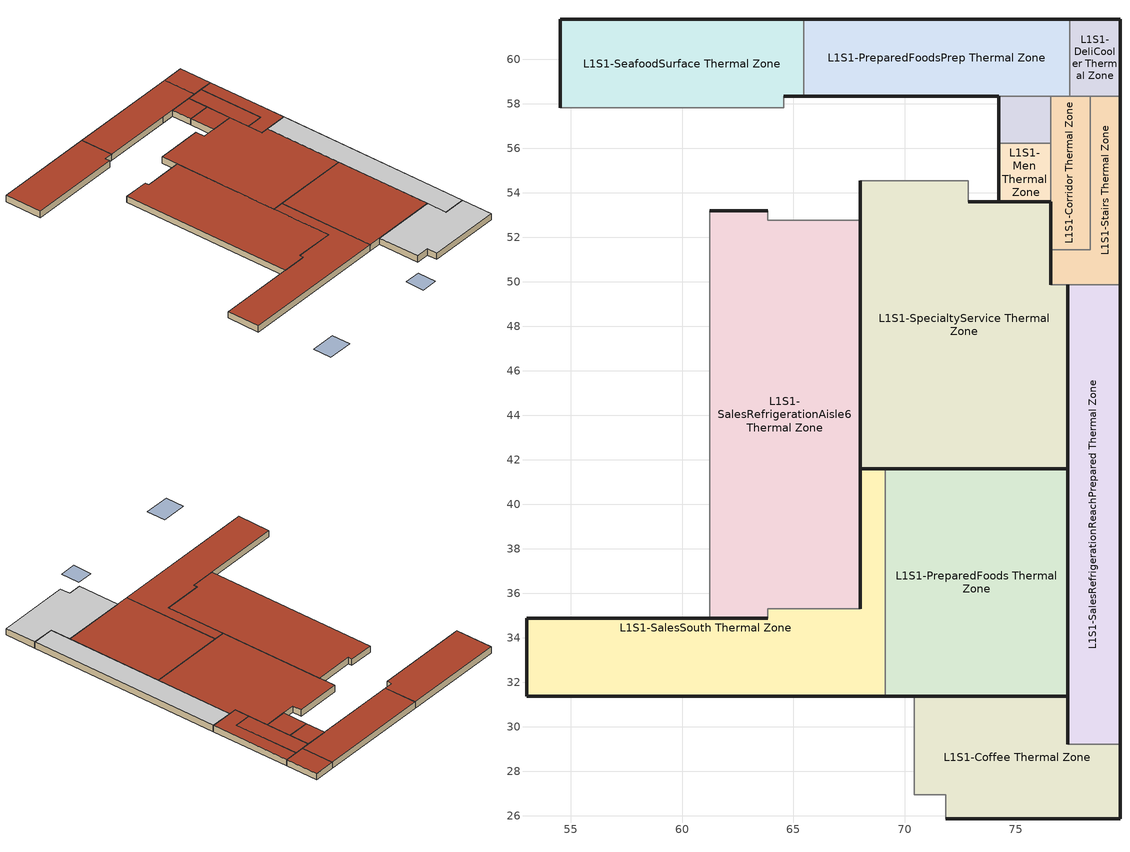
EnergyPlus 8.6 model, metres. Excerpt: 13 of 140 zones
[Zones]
L1S1-Coffee Thermal Zone
 floor outside (Hole): 79.67,29.21 79.67,25.88 71.84,25.88 71.84,26.95 70.44,26.95 70.44,31.36 77.34,31.36 77.34,29.21 z2.13
 wall outside (Wall_Exterior): 77.34,29.21 77.34,31.36 70.44,31.36 / 71.84,25.88 79.67,25.88 79.67,29.21 z2.13:2.82
 wall to L1S1-Checkout Thermal Zone (Hole): 70.44,31.36 70.44,26.95 71.84,26.95 71.84,25.88 z2.13:2.82
 wall to L1S1-SalesRefrigerationReachPrepared Thermal Zone (Hole): 79.67,29.21 77.34,29.21 z2.13:2.82
 ceiling to L1S2-Bakery Thermal Zone (Hole): 70.44,31.36 70.44,26.95 71.84,26.95 71.84,25.88 79.67,25.88 79.67,29.21 77.34,29.21 77.34,31.36 z2.82
L1S1-Corridor Thermal Zone
 floor to L1-122-Corridor Thermal Zone (Hole): 78.33,58.34 78.33,51.44 76.57,51.44 76.57,58.34 z2.13
 wall outside (Wall_Exterior): 76.57,53.58 76.57,51.44 z2.13:2.82
 wall to L1S1-PreparedFoodsPrep Thermal Zone (Hole): 77.42,58.34 76.57,58.34 z2.13:2.82
 wall to L1S1-Women Thermal Zone (Hole): 76.57,58.34 76.57,56.22 z2.13:2.82
 wall to L1S1-Men Thermal Zone (Hole): 76.57,56.22 76.57,53.58 z2.13:2.82
 wall to L1S1-Stairs Thermal Zone (Hole): 76.57,51.44 78.33,51.44 78.33,58.34 z2.13:2.82
 wall to L1S1-DeliCooler Thermal Zone (Hole): 78.33,58.34 77.42,58.34 z2.13:2.82
 roof outside (Roof_BOH): 76.57,58.34 76.57,51.44 78.33,51.44 78.33,58.34 z2.82
L1S1-DeliCooler Thermal Zone
 floor to L1-119-DeliCooler Thermal Zone (Hole): 79.67,61.78 79.67,58.34 77.42,58.34 77.42,61.78 z2.13
 wall outside (Wall_Exterior): 79.67,58.34 79.67,61.78 77.42,61.78 z2.13:2.82
 wall to L1S1-Stairs Thermal Zone (Hole): 78.33,58.34 79.67,58.34 z2.13:2.82
 wall to L1S1-PreparedFoodsPrep Thermal Zone (Hole): 77.42,61.78 77.42,58.34 z2.13:2.82
 roof outside (Roof_BOH): 77.42,61.78 77.42,58.34 79.67,58.34 79.67,61.78 z2.82
L1S1-Men Thermal Zone
 floor to L1-121-Men Thermal Zone (Hole): 76.57,56.22 76.57,53.58 74.22,53.58 74.22,56.22 z2.13
 wall outside (Wall_Exterior): 74.22,56.22 74.22,53.58 76.57,53.58 z2.13:2.82
 wall to L1S1-Women Thermal Zone (Hole): 76.57,56.22 74.22,56.22 z2.13:2.82
 roof outside (Roof_BOH): 74.22,56.22 74.22,53.58 76.57,53.58 76.57,56.22 z2.82
L1S1-PreparedFoods Thermal Zone
 floor outside (Hole): 77.34,41.6 77.34,31.36 69.13,31.36 69.13,41.6 z2.13
 wall outside (Wall_Exterior): 69.13,31.36 77.34,31.36 77.34,41.6 69.13,41.6 z2.13:2.82
 wall to L1S1-SalesSouth Thermal Zone (Hole): 69.13,41.6 69.13,31.36 z2.13:2.82
 roof outside (Roof_BOH): 69.13,41.6 69.13,31.36 77.34,31.36 77.34,41.6 z2.82
L1S1-PreparedFoodsPrep Thermal Zone
 floor to L1-118-PreparedFoodsPrep Thermal Zone (Hole): 77.42,61.78 77.42,58.34 65.46,58.34 65.46,61.78 z2.13
 wall outside (Wall_Exterior): 77.42,61.78 65.46,61.78 / 65.46,58.34 72.85,58.34 74.22,58.34 z2.13:2.82
 wall to L1S1-SeafoodSurface Thermal Zone (Hole): 65.46,61.78 65.46,58.34 z2.13:2.82
 wall to L1S1-Women Thermal Zone (Hole): 74.22,58.34 76.57,58.34 z2.13:2.82
 roof outside (Roof_BOH): 65.46,61.78 65.46,58.34 77.42,58.34 77.42,61.78 z2.82
L1S1-SalesRefrigerationAisle6 Thermal Zone
 floor outside (Hole): 68,52.77 68,35.3 63.86,35.3 63.86,34.87 61.24,34.87 61.24,53.19 63.86,53.19 63.86,52.77 z2.13
 wall outside (Wall_Exterior): 61.24,34.87 63.86,34.87 / 63.86,53.19 61.24,53.19 / 68,35.3 68,52.77 z2.13:2.82
 wall to L1S1-SalesNorth Thermal Zone (Hole): 68,52.77 63.86,52.77 63.86,53.19 z2.13:2.82
 wall to L1S1-SalesSouth Thermal Zone (Hole): 63.86,34.87 63.86,35.3 68,35.3 z2.13:2.82
 wall to L1S1-SalesAisle4 Thermal Zone (Hole): 61.24,53.19 61.24,34.87 z2.13:2.82
 roof outside (Roof_BOH): 61.24,53.19 61.24,34.87 63.86,34.87 63.86,35.3 68,35.3 68,52.77 63.86,52.77 63.86,53.19 z2.82
L1S1-SalesRefrigerationReachPrepared Thermal Zone
 floor outside (Hole): 79.67,49.87 79.67,29.21 77.34,29.21 77.34,49.87 z2.13
 wall outside (Wall_Exterior): 79.67,29.21 79.67,49.87 / 77.34,49.87 77.34,29.21 z2.13:2.82
 wall to L1S1-Stairs Thermal Zone (Hole): 79.67,49.87 77.34,49.87 z2.13:2.82
 ceiling to L1S2-ReachInPrepared Thermal Zone (Hole): 77.34,49.87 77.34,29.21 79.67,29.21 79.67,49.87 z2.82
L1S1-SalesSouth Thermal Zone
 floor outside (Hole): 69.13,41.6 69.13,31.36 53.01,31.36 53.01,34.87 63.86,34.87 63.86,35.3 68,35.3 68,41.6 z2.13
 wall outside (Wall_Exterior): 69.13,41.6 68,41.6 68,35.3 / 63.86,34.87 53.01,34.87 53.01,31.36 69.13,31.36 z2.13:2.82
 roof outside (Roof_BOH): 53.01,34.87 53.01,31.36 69.13,31.36 69.13,41.6 68,41.6 68,35.3 63.86,35.3 63.86,34.87 z2.82
L1S1-SeafoodSurface Thermal Zone
 floor outside (Hole): 65.46,61.78 65.46,58.34 64.56,58.34 64.56,57.81 54.53,57.81 54.53,61.78 z2.13
 wall outside (Wall_Exterior): 64.56,58.34 65.46,58.34 / 65.46,61.78 54.53,61.78 54.53,57.81 z2.13:2.82
 wall to L1S1-SalesNorth Thermal Zone (Hole): 54.53,57.81 64.56,57.81 64.56,58.34 z2.13:2.82
 roof outside (Roof_BOH): 54.53,61.78 54.53,57.81 64.56,57.81 64.56,58.34 65.46,58.34 65.46,61.78 z2.82
L1S1-SpecialtyService Thermal Zone
 floor outside (Hole): 76.57,53.58 76.57,49.87 77.34,49.87 77.34,41.6 68,41.6 68,54.53 72.85,54.53 72.85,53.58 z2.13
 wall outside (Wall_Exterior): 76.57,49.87 76.57,53.58 72.85,53.58 / 68,54.53 68,41.6 77.34,41.6 77.34,49.87 z2.13:2.82
 wall to L1S1-Stairs Thermal Zone (Hole): 77.34,49.87 76.57,49.87 z2.13:2.82
 wall to L1S1-SalesNorth Thermal Zone (Hole): 72.85,53.58 72.85,54.53 68,54.53 z2.13:2.82
 roof outside (Roof_BOH): 68,54.53 68,41.6 77.34,41.6 77.34,49.87 76.57,49.87 76.57,53.58 72.85,53.58 72.85,54.53 z2.82
L1S1-Stairs Thermal Zone
 floor to L1-123-Stairs Thermal Zone (Hole): 79.67,58.34 79.67,49.87 76.57,49.87 76.57,51.44 78.33,51.44 78.33,58.34 z2.13
 wall outside (Wall_Exterior): 76.57,51.44 76.57,49.87 / 79.67,49.87 79.67,58.34 z2.13:2.82
 roof outside (Roof_BOH): 78.33,58.34 78.33,51.44 76.57,51.44 76.57,49.87 79.67,49.87 79.67,58.34 z2.82
L1S1-Women Thermal Zone
 floor to L1-120-Women Thermal Zone (Hole): 76.57,58.34 76.57,56.22 74.22,56.22 74.22,58.34 z2.13
 wall outside (Wall_Exterior): 74.22,58.34 74.22,56.22 z2.13:2.82
 roof outside (Roof_BOH): 74.22,58.34 74.22,56.22 76.57,56.22 76.57,58.34 z2.82
shading: 56.79,25.88 56.79,23.87 54.11,23.87 54.11,25.88 z2.09; 69.16,25.88 69.16,23.87 67.45,23.87 67.45,25.88 z2.09; 56.79,25.88 56.79,23.87 54.11,23.87 54.11,25.88 z2.09; 69.16,25.88 69.16,23.87 67.45,23.87 67.45,25.88 z2.09
[Building]
NoeValleyWFM.idf: North Axis {deg}=356.173; Terrain=City; Solar Distribution=FullInteriorAndExteriorWithReflections; Maximum Number of Warmup Days=25; Minimum Number of Warmup Days=6
[Site:Location]
1E1ABA: Latitude {deg}=0; Longitude {deg}=0; Time Zone {hr}=0; Elevation {m}=0
[Material]
Name | Roughness | Thickness {m} | Conductivity {W/m-K} | Density {kg/m3} | Specific Heat {J/kg-K}
G01a 19mm gypsum board | MediumSmooth | 0.019 | 0.16 | 800 | 1090
Insulation: Cellular glass - 75mm | MediumRough | 0.075 | 0.05 | 136 | 750
Plywood (Douglas Fir) - 12.7mm | Smooth | 0.0127 | 0.12 | 540 | 1210
F14 Slate or tile | VeryRough | 0.0127 | 1.59 | 1920 | 1260
[Material:NoMass]
Name | Roughness | Thermal Resistance {m2-K/W} | Thermal Absorptance | Solar Absorptance | Visible Absorptance
Vaporseal - plastic film | Rough | 0.002
Air | VeryRough | 0.00158499 | 0.001 | 0.001 | 0.001
[Construction]
Roof_BOH: Vaporseal - plastic film, Insulation: Cellular glass - 75mm, Plywood (Douglas Fir) - 12.7mm
Wall_Exterior: F14 Slate or tile, Vaporseal - plastic film, Insulation: Cellular glass - 75mm, Plywood (Douglas Fir) - 12.7mm, G01a 19mm gypsum board
Hole: Air
[Zone]
L1S1-Coffee Thermal Zone; L1S1-Corridor Thermal Zone; L1S1-DeliCooler Thermal Zone; L1S1-Men Thermal Zone; L1S1-PreparedFoods Thermal Zone; L1S1-PreparedFoodsPrep Thermal Zone; L1S1-SalesRefrigerationAisle6 Thermal Zone; L1S1-SalesRefrigerationReachPrepared Thermal Zone; L1S1-SalesSouth Thermal Zone; L1S1-SeafoodSurface Thermal Zone; L1S1-SpecialtyService Thermal Zone; L1S1-Stairs Thermal Zone; L1S1-Women Thermal Zone
[Lights] Schedule=Lighting_Ambient; Design Level Calculation Method=LightingLevel; Return Air Fraction=0; Fraction Replaceable=1; Return Air Fraction Calculated from Plenum Temperature=No
Name | Zone or ZoneList | Lighting Level {W} | Fraction Radiant | Fraction Visible
E1-A - Coffee-Bakery; E1-B - Coffee-Bakery; E1-C - Coffee-Bakery; E1-D - Coffee-Bakery; E1-E - Coffee-Bakery; E1-F - Coffee-Bakery; E1-G - Coffee-Bakery; E1-H - Coffee-Bakery; E1-I - Coffee-Bakery; E1-J - Coffee-Bakery; E1-K - Coffee-Bakery | L1S1-Coffee Thermal Zone | 42 | 0.58 | 0.21
E1-A - Specialty; E1-B - Specialty; E1-C - Specialty; E1-D - Specialty; E1-E - Specialty; E-A - Specialty; E-B - Specialty | L1S1-SpecialtyService Thermal Zone | 42 | 0.58 | 0.21
J-A - Specialty; J-B - Specialty; J-C - Specialty; J-D - Specialty; J-E - Specialty; J-F - Specialty; J-G - Specialty; J-H - Specialty; J-I - Specialty; J-J - Specialty; J-K - Specialty; J-L - Specialty; J-M - Specialty | L1S1-SpecialtyService Thermal Zone | 39 | 0.63 | 0.27
B3-A - Specialty; B3-B - Specialty; B3-C - Specialty; B3-D - Specialty; B3-E - Specialty; B3-F - Specialty | L1S1-SpecialtyService Thermal Zone | 64 | 0.58 | 0.21
P-A - Refrig Reach Prepared; P-B - Refrig Reach Prepared; P-C - Refrig Reach Prepared; P-D - Refrig Reach Prepared; P-E - Refrig Reach Prepared; P-F - Refrig Reach Prepared; P-G - Refrig Reach Prepared; P-H - Refrig Reach Prepared; P-I - Refrig Reach Prepared | L1S1-SalesRefrigerationReachPrepared Thermal Zone | 32 | 0.58 | 0.21
E-A - Refrig Reach Prepared | L1S1-SalesRefrigerationReachPrepared Thermal Zone | 42 | 0.58 | 0.21
B2-A - Seafood Counter; B2-B - Seafood Counter; B2-C - Seafood Counter; B2-D - Seafood Counter | L1S1-SeafoodSurface Thermal Zone | 64 | 0.58 | 0.21
E1-A - Seafood Counter; E1-B - Seafood Counter; E1-C - Seafood Counter; E1-D - Seafood Counter; E1-E - Seafood Counter; E1-F - Seafood Counter; E1-G - Seafood Counter; E1-H - Seafood Counter; E1-I - Seafood Counter | L1S1-SeafoodSurface Thermal Zone | 42 | 0.58 | 0.21
B-A - Prep Foods BOH; B-B - Prep Foods BOH; B-C - Prep Foods BOH; B-D - Prep Foods BOH; B-E - Prep Foods BOH | L1S1-PreparedFoodsPrep Thermal Zone | 96 | 0.58 | 0.21
BB1-A - Deli Cooler | L1S1-DeliCooler Thermal Zone | 64 | 0.58 | 0.21
N-A - Mens Room | L1S1-Men Thermal Zone | 64 | 0.58 | 0.21
E-A - Womens Room | L1S1-Women Thermal Zone | 42 | 0.58 | 0.21
E-A - Mens Room | L1S1-Men Thermal Zone | 42 | 0.58 | 0.21
B3-A - Corridor; B3-B - Corridor | L1S1-Corridor Thermal Zone | 64 | 0.58 | 0.21
AA-A - Stairs | L1S1-Stairs Thermal Zone | 128 | 0.58 | 0.21
B3-A - Refrig Sales Aisle; B3-B - Refrig Sales Aisle | L1S1-SalesRefrigerationAisle6 Thermal Zone | 64 | 0.58 | 0.21
W-A - Coffee Track; W-B - Coffee Track; W-C - Coffee Track | L1S1-Coffee Thermal Zone | 39 | 0.63 | 0.27
W-A - Seafood Surface; W-B - Seafood Surface; W-C - Seafood Surface; W-D - Seafood Surface | L1S1-SeafoodSurface Thermal Zone | 39 | 0.63 | 0.27
[Exterior:Lights] Schedule=Lighting_Outdoor; Control Option=AstronomicalClock
Name | Design Level {W}
M3-A Exterior; M3-B Exterior; M3-C Exterior; M3-D Exterior; M3-E Exterior; M3-F Exterior; M3-G Exterior; M3-H Exterior | 70
M4-A Exterior; M4-B Exterior | 26
[Schedule:Compact]
Lighting_Outdoor; Lighting_Ambient: Through: 12/31, For: Weekdays, Until: 06:00, 0.05, Until: 08:00, 0.2, Until: 09:00, 0.5, Until: 18:00, 0.9, Until: 20:00, 0.6, Until: 21:00, 0.5, Until: 22:00, 0.2, Until: 24:00, 0.05, For: Saturday, Until: 06:00, 0.05, Until: 08:00, 0.1, Until: 09:00, 0.3, Until: 10:00, 0.6, Until: 18:00, 0.9, Until: 19:00, 0.5, Until: 21:00, 0.3, Until: 22:00, 0.1, Until: 24:00, 0.05, For: SummerDesignDay, Until: 24:00, 1, For: WinterDesignDay, Until: 24:00, 0, For: Sunday Holidays AllOtherDays, Until: 06:00, 0.05, Until: 10:00, 0.1, Until: 12:00, 0.4, Until: 17:00, 0.6, Until: 18:00, 0.4, Until: 22:00, 0.2, Until: 24:00, 0.05
